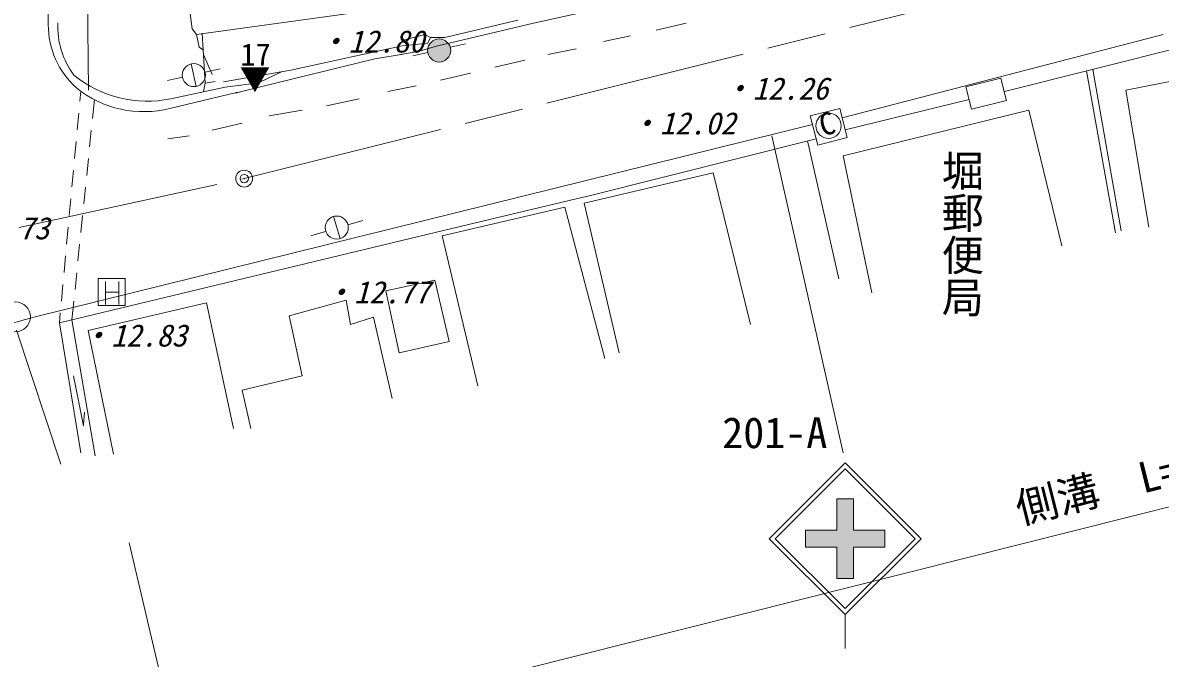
# Model space of a CAD drawing. Units: millimetres, scale not verified, with parts at other scales. Extents: x 40000 to 680000, y 20000 to 380000.
# Drawn here: x 460812 to 528262, y 259492 to 297170 of the extents above; entities that cross this region are included whole.
import ezdxf
from ezdxf.enums import TextEntityAlignment as Align

# ---------------------------------------------------------------- set-up
doc = ezdxf.new("R2010")
doc.units = ezdxf.units.MM
doc.header["$LTSCALE"] = 1000
doc.header["$PDMODE"] = 32
doc.header["$PDSIZE"] = 500
doc.linetypes.add('CHAIN', pattern=[18.5, 12, -1.5, 3.5, -1.5])
for name, color, linetype, lineweight in [('M-BGD', 7, 'Continuous', 13), ('M-BMK', 2, 'CHAIN', 13), ('M-BMK-SRVR', 3, 'Continuous', 13), ('M-STR-HTXT', 7, 'Continuous', 13), ('M-STR-STRC', 7, 'Continuous', 13)]:
    doc.layers.add(name, color=color, linetype=linetype, lineweight=lineweight)
doc.styles.add('@ＭＳ ゴシック', font='')
doc.styles.add('ＭＳ ゴシック', font='')
doc.styles.get('@ＭＳ ゴシック').set_extended_font_data('@MS Gothic')
doc.styles.get('ＭＳ ゴシック').set_extended_font_data('MS Gothic')

msp = doc.modelspace()

# ---------------------------------------------------------------- hatches: boundary and pattern name
at = {"layer": 'M-BGD'}
msp.add_hatch(color=256, dxfattribs=at).paths.add_polyline_path([(486171, 295677, -0.41421), (485655, 294860, -0.41421), (484839, 295376, -0.41421), (485354, 296192, -0.41421)])
at = {"layer": 'M-STR-STRC'}
msp.add_hatch(color=256, dxfattribs=at).paths.add_polyline_path([(507219, 267080), (509079, 267080), (509080, 268940), (510080, 268939), (510079, 267080), (511939, 267080), (511939, 266080), (510079, 266080), (510079, 264219), (509079, 264220), (509079, 266080), (507219, 266080)])

# ---------------------------------------------------------------- linework, layer by layer
at = {"layer": 'M-BGD'}
for p, q in [((499560, 299015), (491093, 297152)), ((470688, 298168), (470858, 296813)), ((485336, 298422), (471112, 296475)), ((470858, 296813), (471112, 296475)), ((491093, 297152), (485420, 295797)), ((485844, 296305), (490162, 297321)), ((500152, 297152), (498374, 296729)), ((471112, 296475), (471281, 295713)), ((471450, 296559), (471620, 293596)), ((483388, 296136), (484658, 296475)), ((484658, 296475), (484997, 296305)), ((484997, 296305), (484828, 295967)), ((484997, 296305), (485844, 296305)), ((496850, 296390), (495242, 296051)), ((528431, 296475), (509407, 291530)), ((531479, 296221), (519033, 293088)), ((471281, 295713), (471535, 295543)), ((483304, 295797), (476700, 294358)), ((484235, 295459), (483219, 295289)), ((484828, 295967), (483304, 295797)), ((485420, 295797), (484235, 295459)), ((486177, 295715), (487068, 295917)), ((493633, 295628), (491940, 295289)), ((539014, 295713), (526230, 293173)), ((471535, 295289), (472043, 294104)), ((481695, 295035), (474837, 293342)), ((483367, 295314), (481695, 295035)), ((483940, 295210), (484831, 295412)), ((490585, 294951), (488807, 294527)), ((470806, 294730), (471104, 293397)), ((471630, 294249), (472523, 294447)), ((476700, 294358), (472709, 293658)), ((474414, 293427), (476192, 294273)), ((487368, 294189), (485590, 293765)), ((523897, 294312), (525615, 284713)), ((524269, 294406), (525953, 284825)), ((469391, 293755), (470283, 293952)), ((471620, 293596), (471535, 293088)), ((472212, 293681), (471620, 293596)), ((474808, 293615), (472805, 293342)), ((484150, 293427), (482457, 293088)), ((464249, 293111), (464194, 292515)), ((473575, 293045), (469543, 292094)), ((472805, 293342), (469588, 292665)), ((474837, 293342), (473398, 293003)), ((526230, 293173), (527584, 285045)), ((464947, 291503), (465060, 292610)), ((480764, 292665), (478816, 292241)), ((516940, 292624), (509585, 290831)), ((464130, 291818), (464038, 290822)), ((477377, 291987), (475430, 291649)), ((520472, 291987), (509466, 289278)), ((522420, 283944), (520472, 291987)), ((507642, 291129), (461460, 279711)), ((464775, 289811), (464876, 290806)), ((473821, 291225), (472043, 290802)), ((463974, 290125), (463883, 289129)), ((470688, 290463), (469418, 290294)), ((507857, 290294), (494395, 286907)), ((507350, 290166), (509212, 281997)), ((464603, 288120), (464704, 289115)), ((509466, 289278), (511159, 281150)), ((463818, 288432), (463727, 287437)), ((501761, 288262), (494097, 286480)), ((503962, 279287), (501761, 288262)), ((464430, 286429), (464532, 287424)), ((463662, 286740), (463571, 285744)), ((493633, 286738), (485844, 284875)), ((493633, 286738), (494395, 286907)), ((492956, 286230), (485676, 284528)), ((495326, 277255), (492956, 286230)), ((494097, 286480), (496173, 277594)), ((464258, 284738), (464359, 285733)), ((479626, 284373), (479243, 285683)), ((480975, 285437), (480097, 285182)), ((485844, 284875), (462984, 279372)), ((463506, 285047), (463415, 284051)), ((478772, 284799), (477895, 284544)), ((464086, 283046), (464187, 284041)), ((485676, 284528), (487791, 275647)), ((463350, 283354), (463259, 282358)), ((463913, 281355), (464015, 282350)), ((466881, 281998), (465281, 281998)), ((465281, 281998), (465281, 280398)), ((466881, 280398), (466881, 281998)), ((463195, 281661), (463103, 280665)), ((465713, 280466), (465713, 281826)), ((466506, 281835), (466506, 280471)), ((482347, 281267), (485251, 281912)), ((483134, 277594), (482347, 281267)), ((485251, 281912), (486098, 278271)), ((463730, 279552), (463842, 280659)), ((465713, 281198), (466506, 281198)), ((479996, 280717), (476615, 279795)), ((479996, 280717), (480256, 279287)), ((463039, 279968), (462984, 279372)), ((464691, 278916), (471704, 280557)), ((465281, 280398), (466881, 280398)), ((471704, 280557), (473313, 273107)), ((461460, 279711), (458158, 278779)), ((462984, 279372), (464254, 271667)), ((463730, 279552), (465100, 271498)), ((476615, 279795), (477377, 276239)), ((480256, 279287), (481610, 279711)), ((481610, 279711), (482711, 274885)), ((460444, 278949), (463068, 270990)), ((464691, 278916), (466201, 271583)), ((486098, 278271), (483134, 277594)), ((463830, 276239), (464423, 273276)), ((477377, 276239), (473821, 275393)), ((473821, 275393), (474329, 273107)), ((464468, 274085), (464413, 273325))]:
    msp.add_line(p, q, dxfattribs=at)
msp.add_lwpolyline([(462630, 301348), (462325, 299300), (462325, 297065)], dxfattribs=at)
for points in [[(519135, 292563), (517067, 292051), (516741, 293368), (518800, 293878), (519099, 292672)], [(507510, 291646), (509264, 292092), (509704, 290366), (507950, 289919), (507510, 291646)]]:
    msp.add_lwpolyline(points, close=True, dxfattribs=at)
for centre, radius in [((485505, 295526), 683), ((470957, 294064), 683), ((508596, 291062), 750), ((479432, 285027), 683), ((460383, 279734), 880)]:
    msp.add_circle(centre, radius, dxfattribs=at)
for centre, radius, start, end in [((467375, 297058), 5050, 179.92107, 227.99564), ((467589, 296915), 4697, 176.88927, 217.26082), ((468190, 299366), 6846, 230.66158, 281.78126), ((467978, 298235), 6337, 231.06844, 284.29665)]:
    msp.add_arc(centre, radius, start, end, dxfattribs=at)
at = {"layer": 'M-BMK'}
msp.add_line((473945, 287930), (570923, 312103), dxfattribs=at)
msp.add_lwpolyline([(374924, 274841), (437946, 280354), (442523, 281105), (473945, 287930)], dxfattribs=at)
at = {"layer": 'M-BMK-SRVR'}
msp.add_circle((473945, 287930), 500, dxfattribs=at)
msp.add_point((473945, 287930), dxfattribs=at)
at = {"layer": 'M-STR-HTXT'}
for p, q in [((464707, 293177), (464508, 314678)), ((578429, 280948), (470100, 253719)), ((467132, 266333), (470519, 251940))]:
    msp.add_line(p, q, dxfattribs=at)
at = {"layer": 'M-STR-STRC'}
for p, q in [((505232, 290463), (509466, 271667)), ((505078, 266580), (509578, 271080)), ((505432, 266580), (509578, 270726)), ((514079, 266579), (509578, 271080)), ((513725, 266579), (509578, 270726)), ((509080, 268940), (509079, 267080)), ((509080, 268940), (510080, 268939)), ((510080, 268939), (510079, 267080)), ((505078, 266580), (509578, 262079)), ((505432, 266580), (509578, 262433)), ((507219, 267080), (507219, 266080)), ((507219, 267080), (509079, 267080)), ((509578, 262433), (513725, 266579)), ((509579, 262079), (514079, 266579)), ((510079, 267080), (511939, 267080)), ((511939, 267080), (511939, 266080)), ((507219, 266080), (509079, 266080)), ((509079, 266080), (509079, 264220)), ((510079, 266080), (511939, 266080)), ((510079, 266080), (510079, 264219)), ((509079, 264220), (510079, 264219)), ((509579, 262079), (509579, 260079))]:
    msp.add_line(p, q, dxfattribs=at)

# ---------------------------------------------------------------- texts
at = {"layer": 'M-BGD', "style": 'ＭＳ ゴシック', "oblique": 15}
for s, p in [('・12.80', (478323, 295009)), ('・12.26', (502293, 292214)), ('・12.02', (496784, 290151)), ('・12.73', (456095, 283932)), ('・12.77', (478656, 280139)), ('・12.83', (464250, 277575))]:
    msp.add_text(s, height=1320, dxfattribs=at).set_placement(p, align=Align.BOTTOM_LEFT)
at = {"layer": 'M-BGD', "style": 'ＭＳ ゴシック'}
for s, p in [('17', (473720, 294225)), ('▼', (473680, 292775))]:
    msp.add_text(s, height=1320, dxfattribs=at).set_placement(p, align=Align.BOTTOM_LEFT)
at = {"layer": 'M-BGD'}
for s, height, rotation, style, p in [('C', 1320, 14.285, 'ＭＳ ゴシック', (508330, 290050)), ('堀郵便局', 1833, 270, '@ＭＳ ゴシック', (515057, 289662))]:
    msp.add_text(s, height=height, rotation=rotation, dxfattribs=dict(at, style=style)).set_placement(p, align=Align.BOTTOM_LEFT)
at = {"layer": 'M-STR-HTXT', "style": 'ＭＳ ゴシック'}
msp.add_text('側溝\u3000L=113.0', height=1833, rotation=14.109, dxfattribs=at).set_placement((520090, 266892), align=Align.BOTTOM_LEFT)
at = {"layer": 'M-STR-STRC', "style": 'ＭＳ ゴシック'}
msp.add_text('201-A', height=1833, dxfattribs=at).set_placement((502286, 271400), align=Align.BOTTOM_LEFT)

doc.saveas('drawing.dxf')
